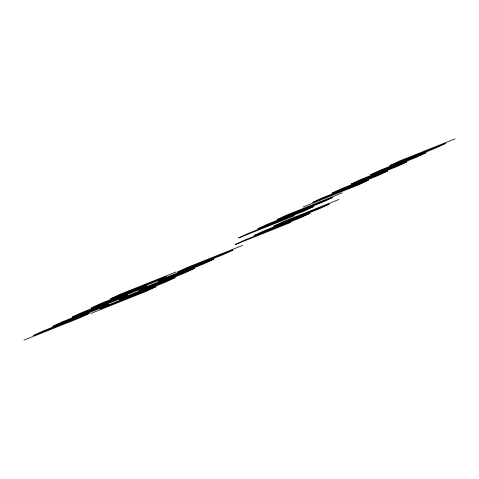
<?xml version="1.0" encoding="UTF-8"?>
<svg xmlns="http://www.w3.org/2000/svg" width="479" height="479" viewBox="0 0 479 479"><rect width="100%" height="100%" fill="white"/><g stroke="black" fill="none" stroke-linecap="round" stroke-linejoin="round"><path stroke-width="0.72" d="M455.05 138.868L399.396 161.07L389.768 165.662L445.422 143.46L435.794 148.047L380.14 170.255L370.518 174.847L426.172 152.639L416.544 157.232L360.891 179.439L351.263 184.032L406.916 161.824L397.289 166.417L341.635 188.618L332.007 193.211L387.661 171.009L378.033 175.595L322.385 197.803L312.757 202.395L368.411 180.188L358.783 184.78L303.129 206.988M342.311 192.851L286.658 215.059L277.03 219.651L332.683 197.444L323.056 202.036L267.402 224.238L257.774 228.83L313.428 206.629L303.806 211.215L248.152 233.423L238.524 238.015L294.178 215.807M338.922 199.456L283.269 221.663L273.647 226.25L329.295 204.048L319.673 208.64L264.019 230.842L254.391 235.434L310.045 213.227L300.417 217.819L244.763 240.027L235.135 244.619L290.789 222.412M175.871 272.012L120.217 294.22L110.589 298.812L166.243 276.605L156.615 281.197L100.967 303.405L91.339 307.991L146.993 285.789L137.365 290.382L81.711 312.583L72.084 317.176L127.737 294.968L118.109 299.561L62.456 321.768L52.828 326.361L108.482 304.153L98.86 308.745L43.206 330.953L33.578 335.539L89.232 313.338L79.604 317.93L23.95 340.132M242.655 245.368L187.002 267.575L177.374 272.168L233.028 249.96L223.4 254.553L167.746 276.754L158.124 281.347L213.778 259.145L204.15 263.731L148.496 285.939L138.868 290.531L194.522 268.324L184.894 272.916L129.24 295.124L119.612 299.71L175.266 277.509L165.638 282.101L109.99 304.303L100.362 308.895L156.016 286.687L146.388 291.28L90.735 313.488"/></g></svg>
